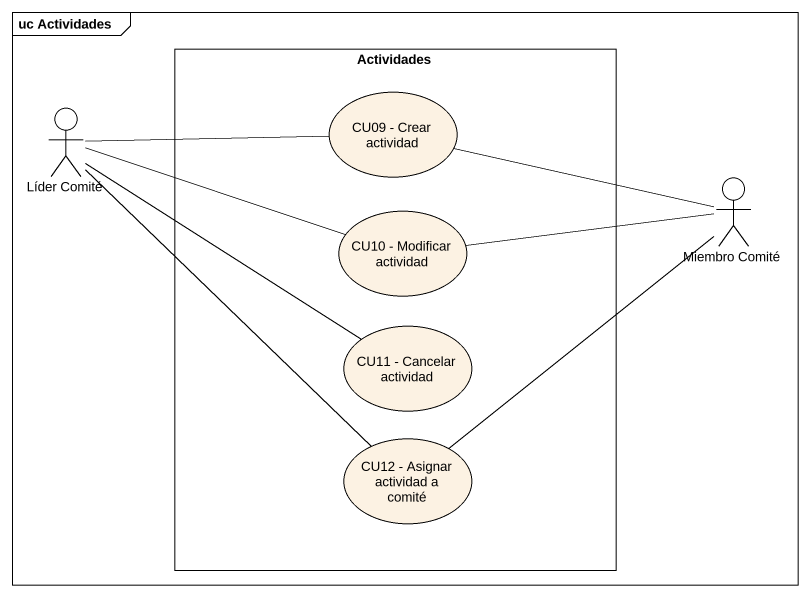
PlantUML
@startuml
mainframe uc Actividades
rectangle Actividades {
  usecase "CU09 - Crear actividad" as CU09_Crear_actividad
  usecase "CU10 - Modificar actividad" as CU10_Modificar_actividad
  usecase "CU11 - Cancelar actividad" as CU11_Cancelar_actividad
  usecase "CU12 - Asignar actividad a comité" as CU12_Asignar_actividad_a
}
actor "Líder Comité" as Líder_Comité
actor "Miembro Comité" as Miembro_Comité
Líder_Comité -right- CU09_Crear_actividad
Líder_Comité -right- CU10_Modificar_actividad
Líder_Comité -- CU11_Cancelar_actividad
Líder_Comité -- CU12_Asignar_actividad_a
Miembro_Comité -left- CU09_Crear_actividad
Miembro_Comité -left- CU10_Modificar_actividad
Miembro_Comité -- CU12_Asignar_actividad_a
@enduml
